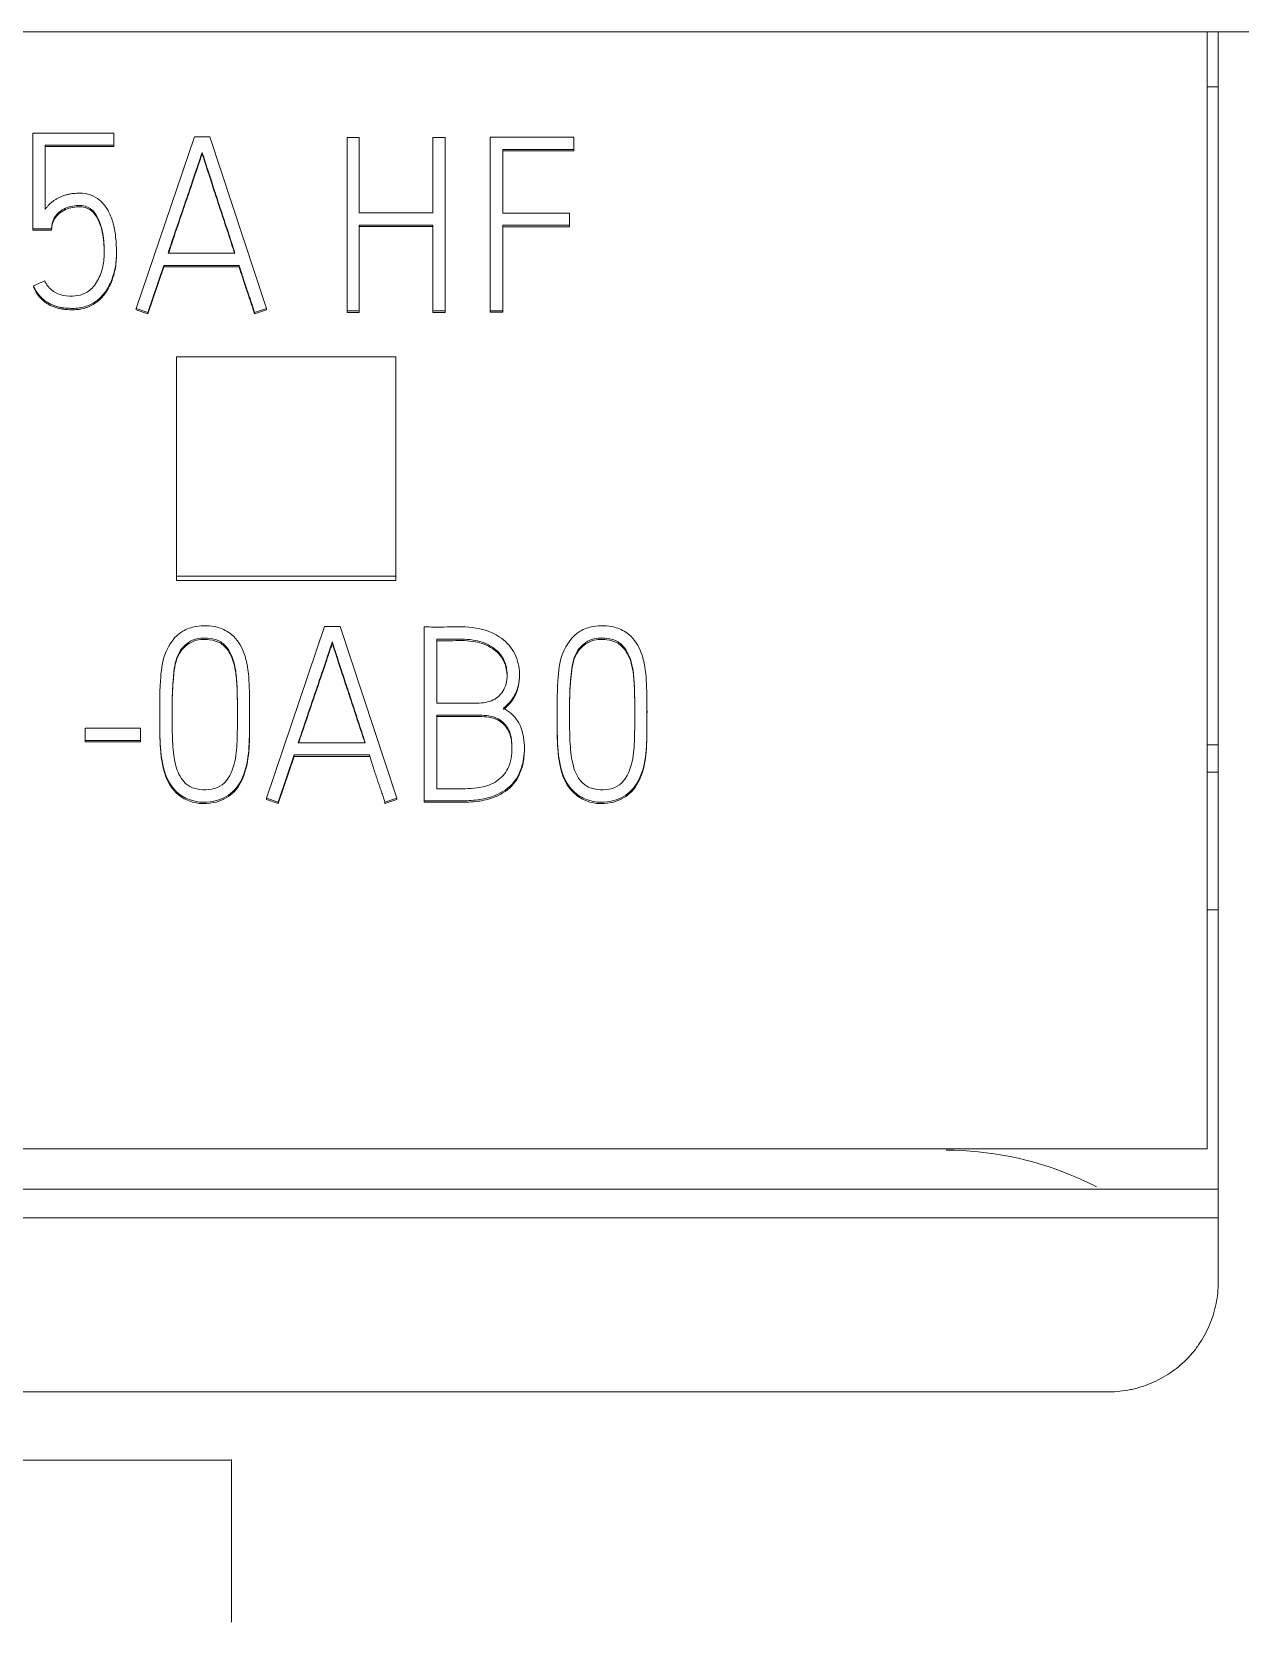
# Model space of a CAD drawing. Header units: millimetres. Extents: x 4137 to 6698, y 1400 to 3585.
# Drawn here: x 6131.33 to 6142.35, y 3358.29 to 3372.79 of the extents above; entities that cross this region are included whole.
import ezdxf

# ---------------------------------------------------------------- set-up
doc = ezdxf.new("R2010")
doc.units = ezdxf.units.MM
doc.layers.add('000-PI-Oprema', color=30, linetype='Continuous', lineweight=5)

msp = doc.modelspace()

# ---------------------------------------------------------------- linework, layer by layer
at = {"layer": '000-PI-Oprema', "color": 0, "linetype": 'ByBlock', "lineweight": 0}
for p, q in [((6142.048, 3372.791), (6117.248, 3372.791)), ((6142.048, 3372.791), (6142.148, 3372.791)), ((6142.048, 3362.608), (6142.048, 3372.791)), ((6147.048, 3372.791), (6142.148, 3372.791)), ((6142.148, 3372.291), (6142.048, 3372.291)), ((6131.338, 3371.868), (6132.077, 3371.868)), ((6131.338, 3370.996), (6131.338, 3371.868)), ((6132.077, 3371.868), (6132.077, 3371.758)), ((6132.81, 3371.833), (6132.28, 3370.268)), ((6132.952, 3371.833), (6132.81, 3371.833)), ((6133.469, 3370.268), (6132.952, 3371.833)), ((6135.508, 3371.831), (6135.508, 3370.248)), ((6136.27, 3371.831), (6135.508, 3371.831)), ((6136.27, 3371.718), (6136.27, 3371.831)), ((6131.449, 3371.758), (6131.449, 3371.172)), ((6132.077, 3371.758), (6131.449, 3371.758)), ((6132.077, 3371.745), (6131.449, 3371.745)), ((6132.077, 3371.758), (6132.077, 3371.745)), ((6132.881, 3371.692), (6132.881, 3371.679)), ((6134.204, 3371.828), (6134.204, 3370.246)), ((6134.314, 3371.828), (6134.204, 3371.828)), ((6134.314, 3371.142), (6134.314, 3371.828)), ((6135.098, 3371.828), (6134.985, 3371.828)), ((6134.985, 3371.828), (6134.985, 3371.142)), ((6135.098, 3370.246), (6135.098, 3371.828)), ((6135.622, 3371.137), (6135.622, 3371.718)), ((6135.622, 3371.718), (6136.27, 3371.718)), ((6135.622, 3371.706), (6136.27, 3371.706)), ((6136.27, 3371.718), (6136.27, 3371.706)), ((6134.985, 3371.142), (6134.314, 3371.142)), ((6136.23, 3371.137), (6135.622, 3371.137)), ((6136.23, 3371.027), (6136.23, 3371.137)), ((6131.338, 3370.996), (6131.338, 3370.983)), ((6131.507, 3370.996), (6131.338, 3370.996)), ((6131.507, 3370.983), (6131.338, 3370.983)), ((6131.507, 3370.996), (6131.507, 3370.983)), ((6134.314, 3371.029), (6134.985, 3371.029)), ((6134.314, 3370.246), (6134.314, 3371.029)), ((6134.314, 3371.017), (6134.985, 3371.017)), ((6134.985, 3371.029), (6134.985, 3370.246)), ((6135.622, 3370.248), (6135.622, 3371.027)), ((6135.622, 3371.027), (6136.23, 3371.027)), ((6135.622, 3371.014), (6136.23, 3371.014)), ((6136.23, 3371.027), (6136.23, 3371.014)), ((6132.1, 3370.778), (6132.1, 3370.79)), ((6133.18, 3370.774), (6132.57, 3370.774)), ((6132.386, 3370.233), (6132.533, 3370.662)), ((6132.386, 3370.22), (6132.533, 3370.649)), ((6132.533, 3370.662), (6132.533, 3370.649)), ((6132.533, 3370.662), (6133.218, 3370.662)), ((6132.533, 3370.649), (6133.218, 3370.649)), ((6133.218, 3370.662), (6133.218, 3370.649)), ((6131.343, 3370.474), (6131.445, 3370.521)), ((6131.343, 3370.474), (6131.343, 3370.462)), ((6132.28, 3370.268), (6132.28, 3370.255)), ((6132.28, 3370.268), (6132.386, 3370.233)), ((6132.28, 3370.255), (6132.386, 3370.22)), ((6133.36, 3370.233), (6133.469, 3370.268)), ((6133.36, 3370.22), (6133.469, 3370.255)), ((6133.469, 3370.268), (6133.469, 3370.255)), ((6134.204, 3370.246), (6134.314, 3370.246)), ((6134.204, 3370.246), (6134.204, 3370.233)), ((6134.314, 3370.246), (6134.314, 3370.233)), ((6134.985, 3370.246), (6134.985, 3370.233)), ((6134.985, 3370.246), (6135.098, 3370.246)), ((6135.098, 3370.246), (6135.098, 3370.233)), ((6135.508, 3370.248), (6135.622, 3370.248)), ((6135.508, 3370.248), (6135.508, 3370.235)), ((6135.508, 3370.235), (6135.622, 3370.235)), ((6135.622, 3370.248), (6135.622, 3370.235)), ((6132.386, 3370.233), (6132.386, 3370.22)), ((6133.36, 3370.233), (6133.36, 3370.22)), ((6134.204, 3370.233), (6134.314, 3370.233)), ((6134.985, 3370.233), (6135.098, 3370.233)), ((6132.648, 3369.827), (6132.648, 3367.828)), ((6134.648, 3369.827), (6132.648, 3369.827)), ((6134.648, 3367.828), (6134.648, 3369.827)), ((6132.648, 3367.828), (6132.648, 3367.79)), ((6132.648, 3367.828), (6134.648, 3367.828)), ((6132.648, 3367.79), (6134.648, 3367.79)), ((6134.648, 3367.828), (6134.648, 3367.79)), ((6133.997, 3367.369), (6133.467, 3365.804)), ((6134.139, 3367.369), (6133.997, 3367.369)), ((6134.656, 3365.804), (6134.139, 3367.369)), ((6134.907, 3365.78), (6134.907, 3367.365)), ((6134.068, 3367.228), (6134.068, 3367.216)), ((6135.02, 3367.253), (6135.02, 3366.671)), ((6135.775, 3366.916), (6135.775, 3366.937)), ((6132.495, 3366.631), (6132.495, 3366.618)), ((6136.118, 3366.631), (6136.118, 3366.618)), ((6133.314, 3366.587), (6133.314, 3366.6)), ((6135.02, 3366.561), (6135.02, 3365.89)), ((6136.938, 3366.587), (6136.938, 3366.6)), ((6131.814, 3366.443), (6131.814, 3366.33)), ((6132.32, 3366.443), (6131.814, 3366.443)), ((6131.814, 3366.33), (6132.32, 3366.33)), ((6131.814, 3366.33), (6131.814, 3366.318)), ((6132.32, 3366.33), (6132.32, 3366.443)), ((6132.32, 3366.33), (6132.32, 3366.318)), ((6131.814, 3366.318), (6132.32, 3366.318)), ((6133.573, 3365.769), (6133.72, 3366.198)), ((6133.573, 3365.756), (6133.72, 3366.185)), ((6133.72, 3366.198), (6133.72, 3366.185)), ((6133.72, 3366.198), (6134.406, 3366.198)), ((6133.72, 3366.185), (6134.406, 3366.185)), ((6134.368, 3366.31), (6133.758, 3366.31)), ((6134.406, 3366.198), (6134.406, 3366.185)), ((6135.82, 3366.245), (6135.82, 3366.257)), ((6142.048, 3366.291), (6142.148, 3366.291)), ((6142.048, 3366.041), (6142.148, 3366.041)), ((6133.467, 3365.804), (6133.467, 3365.791)), ((6133.467, 3365.804), (6133.573, 3365.769)), ((6133.467, 3365.791), (6133.573, 3365.756)), ((6133.573, 3365.769), (6133.573, 3365.756)), ((6134.545, 3365.763), (6134.548, 3365.756)), ((6134.548, 3365.769), (6134.656, 3365.804)), ((6134.548, 3365.756), (6134.656, 3365.791)), ((6134.548, 3365.769), (6134.548, 3365.756)), ((6134.656, 3365.804), (6134.656, 3365.791)), ((6134.907, 3365.78), (6134.907, 3365.767)), ((6142.048, 3364.786), (6142.148, 3364.786)), ((6142.048, 3362.608), (6117.248, 3362.608)), ((6142.148, 3362.24), (6117.148, 3362.24)), ((6142.148, 3361.977), (6117.148, 3361.977)), ((6118.148, 3360.391), (6141.148, 3360.391)), ((6141.152, 3360.391), (6141.151, 3360.391)), ((6133.148, 3359.769), (6126.148, 3359.769))]:
    msp.add_line(p, q, dxfattribs=at)
for points, knots in [([(6142.148, 3361.977), (6142.148, 3364.498), (6142.148, 3368.103), (6142.148, 3371.706), (6142.148, 3372.791)], [0, 0, 0, 0, 0.698854, 1, 1, 1, 1]), ([(6132.57, 3370.774), (6132.581, 3370.806), (6132.603, 3370.872), (6132.636, 3370.971), (6132.67, 3371.069), (6132.703, 3371.167), (6132.735, 3371.26), (6132.765, 3371.347), (6132.793, 3371.429), (6132.818, 3371.503), (6132.84, 3371.568), (6132.858, 3371.622), (6132.871, 3371.662), (6132.878, 3371.684), (6132.881, 3371.692)], [0, 0, 0, 0, 0.106118, 0.213594, 0.322428, 0.429305, 0.530911, 0.627246, 0.716632, 0.797389, 0.869519, 0.929228, 0.972722, 1, 1, 1, 1]), ([(6132.881, 3371.692), (6132.884, 3371.684), (6132.891, 3371.662), (6132.904, 3371.622), (6132.921, 3371.568), (6132.942, 3371.503), (6132.966, 3371.429), (6132.993, 3371.347), (6133.021, 3371.26), (6133.052, 3371.166), (6133.084, 3371.069), (6133.117, 3370.971), (6133.149, 3370.872), (6133.17, 3370.807), (6133.18, 3370.774)], [0, 0, 0, 0, 0.027336, 0.070868, 0.130595, 0.202708, 0.283396, 0.372662, 0.4689, 0.570509, 0.677489, 0.786433, 0.893936, 1, 1, 1, 1]), ([(6132.575, 3370.774), (6132.584, 3370.802), (6132.605, 3370.863), (6132.636, 3370.958), (6132.67, 3371.057), (6132.703, 3371.154), (6132.735, 3371.247), (6132.765, 3371.335), (6132.793, 3371.416), (6132.818, 3371.49), (6132.84, 3371.555), (6132.858, 3371.609), (6132.871, 3371.649), (6132.878, 3371.671), (6132.881, 3371.679)], [0, 0, 0, 0, 0.09357, 0.202554, 0.312916, 0.421294, 0.524326, 0.622014, 0.712654, 0.794544, 0.867687, 0.928234, 0.972339, 1, 1, 1, 1]), ([(6132.881, 3371.679), (6132.884, 3371.671), (6132.891, 3371.649), (6132.904, 3371.609), (6132.921, 3371.555), (6132.942, 3371.49), (6132.966, 3371.416), (6132.993, 3371.335), (6133.021, 3371.247), (6133.052, 3371.154), (6133.084, 3371.057), (6133.117, 3370.958), (6133.148, 3370.863), (6133.167, 3370.802), (6133.176, 3370.774)], [0, 0, 0, 0, 0.02772, 0.071862, 0.132428, 0.205553, 0.287375, 0.377893, 0.475483, 0.578518, 0.686999, 0.797473, 0.906485, 1, 1, 1, 1]), ([(6131.449, 3371.172), (6131.454, 3371.179), (6131.464, 3371.191), (6131.48, 3371.21), (6131.498, 3371.228), (6131.518, 3371.245), (6131.541, 3371.26), (6131.565, 3371.275), (6131.592, 3371.288), (6131.621, 3371.299), (6131.653, 3371.308), (6131.688, 3371.315), (6131.725, 3371.319), (6131.784, 3371.321), (6131.863, 3371.311), (6131.951, 3371.26), (6132.019, 3371.178), (6132.067, 3371.069), (6132.094, 3370.934), (6132.101, 3370.81), (6132.098, 3370.707), (6132.088, 3370.636), (6132.071, 3370.57), (6132.049, 3370.51), (6132.021, 3370.455), (6131.989, 3370.407), (6131.952, 3370.365), (6131.909, 3370.331), (6131.863, 3370.304), (6131.812, 3370.284), (6131.758, 3370.272), (6131.714, 3370.269), (6131.681, 3370.27), (6131.656, 3370.271), (6131.628, 3370.273), (6131.597, 3370.276), (6131.564, 3370.284), (6131.529, 3370.295), (6131.495, 3370.31), (6131.461, 3370.33), (6131.427, 3370.355), (6131.395, 3370.387), (6131.366, 3370.428), (6131.35, 3370.458), (6131.343, 3370.474)], [0, 0, 0, 0, 0.010575, 0.021534, 0.032937, 0.044729, 0.056875, 0.069452, 0.0826, 0.096505, 0.111279, 0.126985, 0.143702, 0.161538, 0.205913, 0.248141, 0.293825, 0.346182, 0.40699, 0.478261, 0.512629, 0.544859, 0.575282, 0.604004, 0.631084, 0.6569, 0.681684, 0.705765, 0.729734, 0.753772, 0.778045, 0.803118, 0.812005, 0.822876, 0.835737, 0.849942, 0.864952, 0.880894, 0.897668, 0.915306, 0.934053, 0.954105, 0.975931, 1, 1, 1, 1]), ([(6131.445, 3370.521), (6131.46, 3370.487), (6131.498, 3370.436), (6131.592, 3370.386), (6131.693, 3370.378), (6131.803, 3370.393), (6131.9, 3370.466), (6131.962, 3370.584), (6131.993, 3370.729), (6131.986, 3370.893), (6131.959, 3371.059), (6131.864, 3371.206), (6131.712, 3371.212), (6131.599, 3371.176), (6131.523, 3371.092), (6131.508, 3371.033), (6131.507, 3370.996)], [0, 0, 0, 0, 0.059022, 0.110017, 0.175174, 0.228533, 0.294979, 0.374406, 0.452147, 0.547151, 0.653629, 0.744768, 0.81483, 0.893356, 0.941956, 1, 1, 1, 1]), ([(6131.989, 3370.774), (6131.989, 3370.807), (6131.983, 3370.902), (6131.959, 3371.047), (6131.864, 3371.194), (6131.712, 3371.2), (6131.599, 3371.163), (6131.523, 3371.079), (6131.508, 3371.02), (6131.507, 3370.983)], [0, 0, 0, 0, 0.110862, 0.319923, 0.498869, 0.636431, 0.790612, 0.886035, 1, 1, 1, 1]), ([(6132.1, 3370.777), (6132.1, 3370.775), (6132.099, 3370.747), (6132.098, 3370.695), (6132.088, 3370.623), (6132.071, 3370.557), (6132.049, 3370.497), (6132.021, 3370.443), (6131.989, 3370.394), (6131.952, 3370.353), (6131.909, 3370.318), (6131.863, 3370.291), (6131.812, 3370.271), (6131.758, 3370.259), (6131.714, 3370.257), (6131.681, 3370.257), (6131.656, 3370.258), (6131.628, 3370.26), (6131.597, 3370.264), (6131.564, 3370.271), (6131.529, 3370.282), (6131.495, 3370.297), (6131.461, 3370.317), (6131.427, 3370.343), (6131.395, 3370.375), (6131.366, 3370.415), (6131.35, 3370.445), (6131.343, 3370.462)], [0, 0, 0, 0, 0.006507, 0.07195, 0.133322, 0.191255, 0.245946, 0.297513, 0.346671, 0.393864, 0.439719, 0.485361, 0.531134, 0.577354, 0.625098, 0.642021, 0.662722, 0.687212, 0.714261, 0.742843, 0.773199, 0.80514, 0.838725, 0.874425, 0.912607, 0.954167, 1, 1, 1, 1]), ([(6133.218, 3370.662), (6133.224, 3370.642), (6133.237, 3370.603), (6133.255, 3370.546), (6133.272, 3370.494), (6133.288, 3370.445), (6133.304, 3370.4), (6133.318, 3370.357), (6133.333, 3370.315), (6133.347, 3370.273), (6133.356, 3370.246), (6133.36, 3370.233)], [0, 0, 0, 0, 0.138948, 0.27018, 0.393699, 0.508312, 0.612826, 0.707241, 0.810993, 0.908573, 1, 1, 1, 1]), ([(6133.218, 3370.649), (6133.224, 3370.629), (6133.237, 3370.59), (6133.255, 3370.534), (6133.272, 3370.481), (6133.288, 3370.432), (6133.304, 3370.387), (6133.318, 3370.344), (6133.333, 3370.302), (6133.347, 3370.26), (6133.356, 3370.233), (6133.36, 3370.22)], [0, 0, 0, 0, 0.138948, 0.27018, 0.393699, 0.508312, 0.612826, 0.707241, 0.810993, 0.908573, 1, 1, 1, 1]), ([(6132.825, 3367.369), (6132.782, 3367.361), (6132.658, 3367.321), (6132.524, 3367.129), (6132.492, 3366.831), (6132.496, 3366.535), (6132.495, 3366.28), (6132.525, 3366.07), (6132.585, 3365.905), (6132.766, 3365.77), (6132.969, 3365.752), (6133.173, 3365.847), (6133.283, 3366.04), (6133.314, 3366.274), (6133.313, 3366.528), (6133.314, 3366.782), (6133.303, 3366.995), (6133.25, 3367.181), (6133.158, 3367.306), (6132.999, 3367.379), (6132.888, 3367.381), (6132.825, 3367.369)], [0, 0, 0, 0, 0.03125, 0.09375, 0.15625, 0.25, 0.3125, 0.34375, 0.40625, 0.4375, 0.5, 0.546875, 0.59375, 0.65625, 0.71875, 0.78125, 0.84375, 0.875, 0.921875, 0.953125, 1, 1, 1, 1]), ([(6134.907, 3367.365), (6134.966, 3367.365), (6135.112, 3367.362), (6135.345, 3367.376), (6135.58, 3367.304), (6135.735, 3367.149), (6135.785, 3366.968), (6135.767, 3366.806), (6135.704, 3366.692), (6135.653, 3366.643), (6135.628, 3366.625)], [0, 0, 0, 0, 0.121799, 0.300471, 0.478612, 0.608153, 0.736749, 0.853072, 0.938599, 1, 1, 1, 1]), ([(6136.448, 3367.369), (6136.406, 3367.361), (6136.282, 3367.321), (6136.148, 3367.129), (6136.116, 3366.831), (6136.12, 3366.535), (6136.119, 3366.28), (6136.148, 3366.07), (6136.209, 3365.905), (6136.39, 3365.77), (6136.593, 3365.752), (6136.796, 3365.847), (6136.907, 3366.04), (6136.938, 3366.274), (6136.937, 3366.528), (6136.938, 3366.782), (6136.926, 3366.995), (6136.874, 3367.181), (6136.782, 3367.306), (6136.623, 3367.379), (6136.512, 3367.381), (6136.448, 3367.369)], [0, 0, 0, 0, 0.03125, 0.09375, 0.15625, 0.25, 0.3125, 0.34375, 0.40625, 0.4375, 0.5, 0.546875, 0.59375, 0.65625, 0.71875, 0.78125, 0.84375, 0.875, 0.921875, 0.953125, 1, 1, 1, 1]), ([(6133.051, 3367.228), (6133.021, 3367.247), (6132.932, 3367.27), (6132.786, 3367.262), (6132.644, 3367.128), (6132.619, 3366.929), (6132.606, 3366.722), (6132.609, 3366.545), (6132.608, 3366.37), (6132.617, 3366.211), (6132.651, 3366.039), (6132.735, 3365.914), (6132.895, 3365.868), (6133.086, 3365.896), (6133.188, 3366.116), (6133.203, 3366.354), (6133.203, 3366.602), (6133.201, 3366.83), (6133.186, 3367.005), (6133.142, 3367.141), (6133.081, 3367.21), (6133.051, 3367.228)], [0, 0, 0, 0, 0.03125, 0.078125, 0.125, 0.1875, 0.25, 0.3125, 0.34375, 0.40625, 0.453125, 0.5, 0.53125, 0.59375, 0.65625, 0.71875, 0.8125, 0.875, 0.921875, 0.96875, 1, 1, 1, 1]), ([(6133.051, 3367.216), (6133.021, 3367.234), (6132.932, 3367.257), (6132.786, 3367.249), (6132.644, 3367.115), (6132.619, 3366.916), (6132.608, 3366.752), (6132.608, 3366.656), (6132.608, 3366.629)], [0, 0, 0, 0, 0.114194, 0.285486, 0.456777, 0.685166, 0.913555, 1, 1, 1, 1]), ([(6133.203, 3366.542), (6133.203, 3366.569), (6133.203, 3366.667), (6133.201, 3366.817), (6133.186, 3366.993), (6133.142, 3367.128), (6133.081, 3367.197), (6133.051, 3367.216)], [0, 0, 0, 0, 0.115044, 0.410029, 0.631268, 0.852507, 1, 1, 1, 1]), ([(6133.758, 3366.31), (6133.769, 3366.343), (6133.791, 3366.408), (6133.824, 3366.507), (6133.857, 3366.606), (6133.89, 3366.703), (6133.922, 3366.796), (6133.952, 3366.884), (6133.98, 3366.965), (6134.005, 3367.039), (6134.027, 3367.105), (6134.045, 3367.158), (6134.058, 3367.198), (6134.065, 3367.22), (6134.068, 3367.228)], [0, 0, 0, 0, 0.106118, 0.213594, 0.322428, 0.429305, 0.530911, 0.627246, 0.716632, 0.797389, 0.869519, 0.929228, 0.972722, 1, 1, 1, 1]), ([(6133.762, 3366.31), (6133.771, 3366.339), (6133.792, 3366.4), (6133.824, 3366.494), (6133.857, 3366.593), (6133.89, 3366.69), (6133.922, 3366.783), (6133.952, 3366.871), (6133.98, 3366.953), (6134.005, 3367.027), (6134.027, 3367.092), (6134.045, 3367.146), (6134.058, 3367.186), (6134.065, 3367.207), (6134.068, 3367.216)], [0, 0, 0, 0, 0.09357, 0.202554, 0.312916, 0.421294, 0.524326, 0.622014, 0.712654, 0.794544, 0.867687, 0.928234, 0.972339, 1, 1, 1, 1]), ([(6134.068, 3367.228), (6134.071, 3367.22), (6134.078, 3367.198), (6134.091, 3367.158), (6134.108, 3367.105), (6134.129, 3367.039), (6134.153, 3366.965), (6134.18, 3366.884), (6134.209, 3366.796), (6134.239, 3366.703), (6134.272, 3366.606), (6134.304, 3366.507), (6134.336, 3366.408), (6134.357, 3366.343), (6134.368, 3366.31)], [0, 0, 0, 0, 0.027336, 0.070868, 0.130595, 0.202708, 0.283396, 0.372662, 0.4689, 0.570509, 0.677489, 0.786433, 0.893936, 1, 1, 1, 1]), ([(6134.068, 3367.216), (6134.071, 3367.207), (6134.078, 3367.186), (6134.091, 3367.146), (6134.108, 3367.092), (6134.129, 3367.027), (6134.153, 3366.953), (6134.18, 3366.871), (6134.209, 3366.783), (6134.239, 3366.69), (6134.272, 3366.593), (6134.304, 3366.494), (6134.335, 3366.4), (6134.355, 3366.339), (6134.364, 3366.31)], [0, 0, 0, 0, 0.02772, 0.071862, 0.132428, 0.205553, 0.287375, 0.377893, 0.475483, 0.578518, 0.686999, 0.797473, 0.906485, 1, 1, 1, 1]), ([(6135.02, 3366.671), (6135.069, 3366.671), (6135.154, 3366.671), (6135.284, 3366.672), (6135.413, 3366.667), (6135.557, 3366.69), (6135.656, 3366.813), (6135.671, 3366.957), (6135.628, 3367.099), (6135.512, 3367.205), (6135.339, 3367.259), (6135.171, 3367.251), (6135.061, 3367.253), (6135.02, 3367.253)], [0, 0, 0, 0, 0.089881, 0.159215, 0.241238, 0.333496, 0.41712, 0.515535, 0.593949, 0.688978, 0.794399, 0.924872, 1, 1, 1, 1]), ([(6135.663, 3366.915), (6135.662, 3366.928), (6135.659, 3366.983), (6135.628, 3367.087), (6135.512, 3367.192), (6135.339, 3367.247), (6135.171, 3367.238), (6135.061, 3367.24), (6135.02, 3367.24)], [0, 0, 0, 0, 0.046506, 0.200835, 0.387866, 0.595348, 0.852137, 1, 1, 1, 1]), ([(6136.674, 3367.228), (6136.644, 3367.247), (6136.556, 3367.27), (6136.41, 3367.262), (6136.268, 3367.128), (6136.243, 3366.929), (6136.23, 3366.722), (6136.233, 3366.545), (6136.232, 3366.37), (6136.241, 3366.211), (6136.275, 3366.039), (6136.359, 3365.914), (6136.519, 3365.868), (6136.71, 3365.896), (6136.811, 3366.116), (6136.827, 3366.354), (6136.827, 3366.602), (6136.825, 3366.83), (6136.81, 3367.005), (6136.766, 3367.141), (6136.704, 3367.21), (6136.674, 3367.228)], [0, 0, 0, 0, 0.03125, 0.078125, 0.125, 0.1875, 0.25, 0.3125, 0.34375, 0.40625, 0.453125, 0.5, 0.53125, 0.59375, 0.65625, 0.71875, 0.8125, 0.875, 0.921875, 0.96875, 1, 1, 1, 1]), ([(6136.674, 3367.216), (6136.644, 3367.234), (6136.556, 3367.257), (6136.41, 3367.249), (6136.268, 3367.115), (6136.243, 3366.916), (6136.232, 3366.752), (6136.232, 3366.656), (6136.232, 3366.629)], [0, 0, 0, 0, 0.114194, 0.285486, 0.456777, 0.685166, 0.913555, 1, 1, 1, 1]), ([(6136.827, 3366.542), (6136.827, 3366.569), (6136.826, 3366.667), (6136.825, 3366.817), (6136.81, 3366.993), (6136.766, 3367.128), (6136.704, 3367.197), (6136.674, 3367.216)], [0, 0, 0, 0, 0.115044, 0.410029, 0.631268, 0.852507, 1, 1, 1, 1]), ([(6135.775, 3366.919), (6135.775, 3366.872), (6135.762, 3366.785), (6135.704, 3366.679), (6135.653, 3366.631), (6135.628, 3366.613)], [0, 0, 0, 0, 0.39415, 0.746816, 1, 1, 1, 1]), ([(6132.495, 3366.618), (6132.495, 3366.572), (6132.496, 3366.441), (6132.495, 3366.267), (6132.525, 3366.057), (6132.585, 3365.892), (6132.766, 3365.757), (6132.969, 3365.739), (6133.173, 3365.834), (6133.283, 3366.027), (6133.314, 3366.261), (6133.314, 3366.455), (6133.314, 3366.563), (6133.314, 3366.587)], [0, 0, 0, 0, 0.065476, 0.18556, 0.245602, 0.365686, 0.425728, 0.545812, 0.635875, 0.725938, 0.846022, 0.966106, 1, 1, 1, 1]), ([(6135.628, 3366.625), (6135.682, 3366.595), (6135.78, 3366.513), (6135.828, 3366.316), (6135.814, 3366.119), (6135.735, 3365.932), (6135.575, 3365.828), (6135.41, 3365.785), (6135.25, 3365.779), (6135.081, 3365.78), (6134.965, 3365.78), (6134.907, 3365.78)], [0, 0, 0, 0, 0.103943, 0.238103, 0.352261, 0.47238, 0.599265, 0.688206, 0.785795, 0.892897, 1, 1, 1, 1]), ([(6136.118, 3366.618), (6136.118, 3366.572), (6136.119, 3366.441), (6136.119, 3366.267), (6136.148, 3366.057), (6136.209, 3365.892), (6136.39, 3365.757), (6136.593, 3365.739), (6136.796, 3365.834), (6136.907, 3366.027), (6136.938, 3366.261), (6136.937, 3366.455), (6136.938, 3366.563), (6136.938, 3366.587)], [0, 0, 0, 0, 0.065476, 0.18556, 0.245602, 0.365686, 0.425728, 0.545812, 0.635875, 0.725938, 0.846022, 0.966106, 1, 1, 1, 1]), ([(6135.02, 3365.89), (6135.06, 3365.89), (6135.163, 3365.891), (6135.304, 3365.888), (6135.456, 3365.904), (6135.591, 3365.959), (6135.7, 3366.101), (6135.712, 3366.271), (6135.691, 3366.432), (6135.577, 3366.552), (6135.4, 3366.564), (6135.215, 3366.56), (6135.085, 3366.561), (6135.02, 3366.561)], [0, 0, 0, 0, 0.066156, 0.175169, 0.23737, 0.32413, 0.412445, 0.52466, 0.605148, 0.683631, 0.78156, 0.89078, 1, 1, 1, 1]), ([(6135.706, 3366.241), (6135.706, 3366.253), (6135.705, 3366.313), (6135.691, 3366.42), (6135.577, 3366.54), (6135.4, 3366.552), (6135.215, 3366.548), (6135.085, 3366.549), (6135.02, 3366.549)], [0, 0, 0, 0, 0.039686, 0.202294, 0.36085, 0.558693, 0.779347, 1, 1, 1, 1]), ([(6134.406, 3366.198), (6134.412, 3366.178), (6134.424, 3366.139), (6134.442, 3366.083), (6134.459, 3366.03), (6134.476, 3365.981), (6134.491, 3365.936), (6134.506, 3365.893), (6134.521, 3365.851), (6134.535, 3365.809), (6134.544, 3365.782), (6134.548, 3365.769)], [0, 0, 0, 0, 0.138948, 0.27018, 0.393699, 0.508312, 0.612826, 0.707241, 0.810993, 0.908573, 1, 1, 1, 1]), ([(6135.82, 3366.246), (6135.82, 3366.2), (6135.808, 3366.091), (6135.735, 3365.919), (6135.575, 3365.815), (6135.41, 3365.772), (6135.25, 3365.766), (6135.081, 3365.768), (6134.965, 3365.767), (6134.907, 3365.767)], [0, 0, 0, 0, 0.115677, 0.279669, 0.452899, 0.574324, 0.707557, 0.853779, 1, 1, 1, 1]), ([(6141.036, 3362.262), (6140.963, 3362.299), (6140.532, 3362.498), (6140.058, 3362.595), (6139.665, 3362.595), (6139.665, 3362.595), (6139.665, 3362.595)], [0, 0, 0, 0, 0.171752, 1, 1, 1, 1, 1, 1]), ([(6142.148, 3361.391), (6142.148, 3361.584), (6142.148, 3361.779), (6142.148, 3361.975), (6142.148, 3361.977)], [0, 0, 0, 0, 0.989298, 1, 1, 1, 1]), ([(6142.148, 3361.391), (6142.148, 3361.326), (6142.141, 3361.261), (6142.122, 3361.166), (6142.114, 3361.134), (6142.095, 3361.072), (6142.084, 3361.041), (6142.047, 3360.95), (6142.017, 3360.893), (6141.963, 3360.812), (6141.944, 3360.785), (6141.903, 3360.734), (6141.881, 3360.71), (6141.812, 3360.64), (6141.762, 3360.599), (6141.68, 3360.545), (6141.652, 3360.528), (6141.594, 3360.497), (6141.535, 3360.468), (6141.474, 3360.446), (6141.427, 3360.432), (6141.412, 3360.427), (6141.38, 3360.419), (6141.364, 3360.415), (6141.283, 3360.398), (6141.218, 3360.391), (6141.152, 3360.391)], [0, 0, 0, 0, 0.125, 0.125, 0.1875, 0.1875, 0.25, 0.25, 0.375, 0.375, 0.4375, 0.4375, 0.5, 0.5, 0.625, 0.625, 0.6875, 0.6875, 0.75, 0.8125, 0.8125, 0.84375, 0.84375, 0.875, 0.875, 1, 1, 1, 1])]:
    msp.add_open_spline(points, degree=3, knots=knots, dxfattribs=at)
for points in [[(6141.148, 3360.391), (6141.149, 3360.391), (6141.15, 3360.391), (6141.151, 3360.391)], [(6133.148, 3358.291), (6133.148, 3358.786), (6133.148, 3359.28), (6133.148, 3359.775)]]:
    msp.add_open_spline(points, degree=3, dxfattribs=at)

doc.saveas('drawing.dxf')
